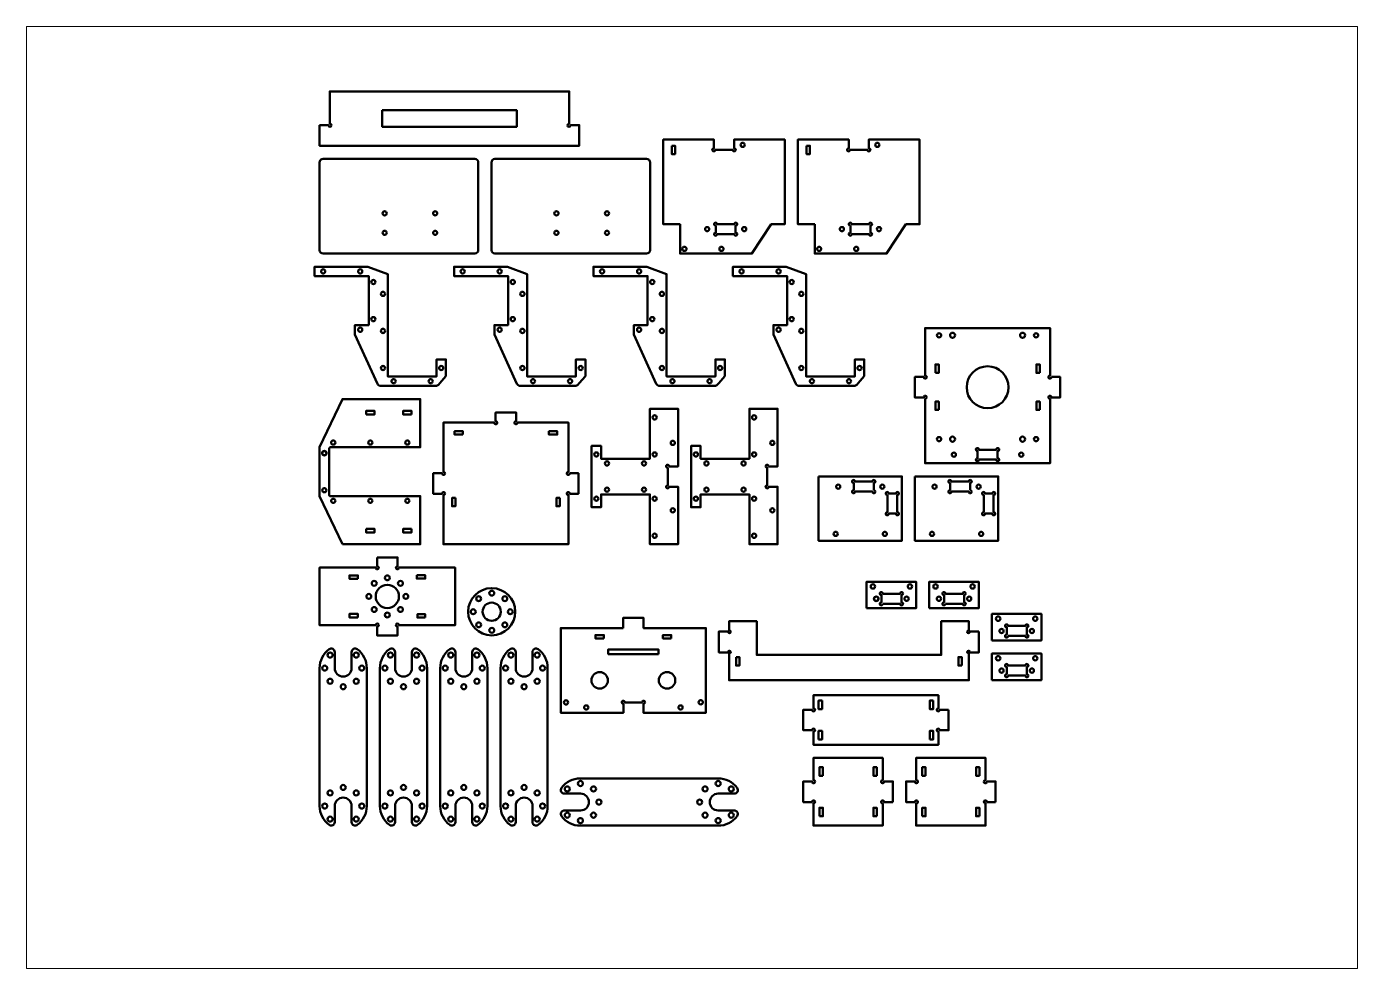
# Paper-space layout '배치1' of a CAD drawing. Header units: millimetres. Extents: x 30 to 267, y 21 to 189.
# The model-space entities are those that its viewports show. They can reach past a viewport. Long polylines and large blocks are cut down to what shows.
import ezdxf

# ---------------------------------------------------------------- set-up
doc = ezdxf.new("R2010")
doc.units = ezdxf.units.MM
for name, color, linetype, lineweight in [('Big', 3, 'Continuous', 50), ('Out', 5, 'Continuous', 50), ('Small', 1, 'Continuous', 50)]:
    doc.layers.add(name, color=color, linetype=linetype, lineweight=lineweight)

msp = doc.modelspace()

# ---------------------------------------------------------------- linework, layer by layer
at = {"layer": 'Big'}
for points in [[(66.1, 453.3), (145.9, 453.3), (145.9, 443.5), (66.1, 443.5)], [(238, 432.3), (240, 432.3), (240, 427.3), (238, 427.3)], [(318, 432.3), (320, 432.3), (320, 427.3), (318, 427.3)], [(394.5, 297.5), (394.5, 302.5), (396.5, 302.5), (396.5, 297.5)], [(456.5, 297.5), (454.5, 297.5), (454.5, 302.5), (456.5, 302.5)], [(396.5, 275.5), (394.5, 275.5), (394.5, 280.5), (396.5, 280.5)], [(456.5, 275.5), (454.5, 275.5), (454.5, 280.5), (456.5, 280.5)], [(56.5, 272.9), (61.5, 272.9), (61.5, 274.9), (56.5, 274.9)], [(83.5, 272.9), (83.5, 274.9), (78.5, 274.9), (78.5, 272.9)], [(114, 260.9), (109, 260.9), (109, 262.9), (114, 262.9)], [(165, 262.9), (170, 262.9), (170, 260.9), (165, 260.9)], [(109.5, 223.35), (109.5, 218.35), (107.5, 218.35), (107.5, 223.35)], [(171.5, 223.35), (171.5, 218.35), (169.5, 218.35), (169.5, 223.35)], [(56.5, 204.9), (61.5, 204.9), (61.5, 202.9), (56.5, 202.9)], [(83.5, 204.9), (83.5, 202.9), (78.5, 202.9), (78.5, 204.9)], [(51.6, 175.33), (46.6, 175.33), (46.6, 177.33), (51.6, 177.33)], [(86.6, 177.5), (91.6, 177.5), (91.6, 175.5), (86.6, 175.5)], [(51.6, 152.47), (46.6, 152.47), (46.6, 154.47), (51.6, 154.47)], [(91.6, 152.3), (87, 152.3), (87, 154.3), (91.6, 154.3)], [(197.7, 140), (192.7, 140), (192.7, 142), (197.7, 142)], [(237.7, 140), (232.7, 140), (232.7, 142), (237.7, 142)], [(230.1, 130.7), (200.3, 130.7), (200.3, 133.5), (230.1, 133.5)], [(276.2, 128.9), (278.2, 128.9), (278.2, 123.9), (276.2, 123.9)], [(410.2, 123.9), (408.2, 123.9), (408.2, 128.9), (410.2, 128.9)], [(327.2, 103.1), (327.2, 98.1), (325.2, 98.1), (325.2, 103.1)], [(393.2, 103.1), (393.2, 98.1), (391.2, 98.1), (391.2, 103.1)], [(325.2, 80.1), (325.2, 85.1), (327.2, 85.1), (327.2, 80.1)], [(391.2, 80.1), (391.2, 85.1), (393.2, 85.1), (393.2, 80.1)], [(327.7, 58.5), (325.7, 58.5), (325.7, 63.5), (327.7, 63.5)], [(359.7, 58.5), (357.7, 58.5), (357.7, 63.5), (359.7, 63.5)], [(388.7, 58.5), (386.7, 58.5), (386.7, 63.5), (388.7, 63.5)], [(420.7, 58.5), (418.7, 58.5), (418.7, 63.5), (420.7, 63.5)], [(325.7, 34.5), (325.7, 39.5), (327.7, 39.5), (327.7, 34.5)], [(359.7, 34.5), (357.7, 34.5), (357.7, 39.5), (359.7, 39.5)], [(386.7, 34.5), (386.7, 39.5), (388.7, 39.5), (388.7, 34.5)], [(420.7, 34.5), (418.7, 34.5), (418.7, 39.5), (420.7, 39.5)]]:
    msp.add_lwpolyline(points, close=True, dxfattribs=at)
for points in [[(264.1, 384.91, -2.853905), (264.89, 385.7), (275.11, 385.7, -2.853905), (275.9, 384.91), (275.9, 380.69, -2.853905), (275.11, 379.9), (264.89, 379.9, -2.853905), (264.1, 380.69)], [(344.1, 384.91, -2.853905), (344.89, 385.7), (355.11, 385.7, -2.853905), (355.9, 384.91), (355.9, 380.69, -2.853905), (355.11, 379.9), (344.89, 379.9, -2.853905), (344.1, 380.69)], [(420.34, 246.05, -2.853905), (419.55, 246.84), (419.55, 251.16, -2.853905), (420.34, 251.95), (430.66, 251.95, -2.853905), (431.45, 251.16), (431.45, 246.84, -2.853905), (430.66, 246.05)], [(357.9, 227.89, -2.853905), (357.11, 227.1), (346.79, 227.1, -2.853905), (346, 227.89), (346, 232.21, -2.853905), (346.79, 233), (357.11, 233, -2.853905), (357.9, 232.21)], [(415.1, 227.89, -2.853905), (414.31, 227.1), (403.99, 227.1, -2.853905), (403.2, 227.89), (403.2, 232.21, -2.853905), (403.99, 233), (414.31, 233, -2.853905), (415.1, 232.21)], [(366, 225.11, -2.853905), (366.79, 225.9), (371.11, 225.9, -2.853905), (371.9, 225.11), (371.9, 214.79, -2.853905), (371.11, 214), (366.79, 214, -2.853905), (366, 214.79)], [(423.2, 225.11, -2.853905), (423.99, 225.9), (428.31, 225.9, -2.853905), (429.1, 225.11), (429.1, 214.79, -2.853905), (428.31, 214), (423.99, 214, -2.853905), (423.2, 214.79)], [(363.24, 160.55, -2.853905), (362.45, 161.34), (362.45, 165.66, -2.853905), (363.24, 166.45), (373.56, 166.45, -2.853905), (374.35, 165.66), (374.35, 161.34, -2.853905), (373.56, 160.55)], [(400.44, 160.55, -2.853905), (399.65, 161.34), (399.65, 165.66, -2.853905), (400.44, 166.45), (410.76, 166.45, -2.853905), (411.55, 165.66), (411.55, 161.34, -2.853905), (410.76, 160.55)], [(437.64, 141.45, -2.853905), (436.85, 142.24), (436.85, 146.56, -2.853905), (437.64, 147.35), (447.96, 147.35, -2.853905), (448.75, 146.56), (448.75, 142.24, -2.853905), (447.96, 141.45)], [(437.64, 117.95, -2.853905), (436.85, 118.74), (436.85, 123.06, -2.853905), (437.64, 123.85), (447.96, 123.85, -2.853905), (448.75, 123.06), (448.75, 118.74, -2.853905), (447.96, 117.95)]]:
    msp.add_lwpolyline(points, format="xyb", close=True, dxfattribs=at)
for centre, radius in [((425.5, 289), 12.4), ((69.1, 164.9), 6.9), ((131.1, 155.8), 5.4), ((195.2, 115.1), 4.9), ((235.2, 115.1), 4.9)]:
    msp.add_circle(centre, radius, dxfattribs=at)
at = {"layer": 'Out'}
for points in [[(28.9, 444.5), (34.11, 444.5, 2.853905), (34.9, 445.29), (34.9, 464.5), (177.1, 464.5), (177.1, 445.29, 2.853905), (177.89, 444.5), (183.1, 444.5), (183.1, 432.3), (28.9, 432.3)], [(242.9, 385.7), (242.9, 368.3), (285.55, 368.3), (297.05, 385.7), (305.1, 385.7), (305.1, 435.9), (274.95, 435.9), (274.95, 430.69, -2.853905), (274.16, 429.9), (263.84, 429.9, -2.853905), (263.05, 430.69), (263.05, 435.9), (232.9, 435.9), (232.9, 385.7)], [(322.9, 385.7), (322.9, 368.3), (365.55, 368.3), (377.05, 385.7), (385.1, 385.7), (385.1, 435.9), (354.95, 435.9), (354.95, 430.69, -2.853905), (354.16, 429.9), (343.84, 429.9, -2.853905), (343.05, 430.69), (343.05, 435.9), (312.9, 435.9), (312.9, 385.7)], [(28.9, 370.4, 0.414214), (31, 368.3), (121, 368.3, 0.414214), (123.1, 370.4), (123.1, 422.4, 0.414214), (121, 424.5), (31, 424.5, 0.414214), (28.9, 422.4)], [(130.9, 370.4, 0.414214), (133, 368.3), (223, 368.3, 0.414214), (225.1, 370.4), (225.1, 422.4, 0.414214), (223, 424.5), (133, 424.5, 0.414214), (130.9, 422.4)], [(103.9, 302.5), (103.9, 302.5), (103.9, 305.5), (98.3, 305.5), (98.3, 302.5), (98.3, 295.4), (69.3, 295.4), (69.3, 356.13), (57.58, 360.5), (28.9, 360.5), (25.9, 360.5), (25.9, 354.9), (28.9, 354.9), (58.04, 354.9), (58.04, 325.9), (49.9, 325.9), (49.9, 320.38), (63.18, 291.03, 0.294578), (65.09, 289.8), (97.89, 289.8, 0.207725), (99.42, 290.47), (100.28, 291.39), (103.9, 295.65)], [(186.7, 302.5), (186.7, 302.5), (186.7, 305.5), (181.1, 305.5), (181.1, 302.5), (181.1, 295.4), (152.1, 295.4), (152.1, 356.13), (140.38, 360.5), (111.7, 360.5), (108.7, 360.5), (108.7, 354.9), (111.7, 354.9), (140.84, 354.9), (140.84, 325.9), (132.7, 325.9), (132.7, 320.38), (145.98, 291.03, 0.294578), (147.89, 289.8), (180.69, 289.8, 0.207725), (182.22, 290.47), (183.08, 291.39), (186.7, 295.65)], [(269.5, 302.5), (269.5, 302.5), (269.5, 305.5), (263.9, 305.5), (263.9, 302.5), (263.9, 295.4), (234.9, 295.4), (234.9, 356.13), (223.18, 360.5), (194.5, 360.5), (191.5, 360.5), (191.5, 354.9), (194.5, 354.9), (223.64, 354.9), (223.64, 325.9), (215.5, 325.9), (215.5, 320.38), (228.78, 291.03, 0.294578), (230.69, 289.8), (263.49, 289.8, 0.207725), (265.02, 290.47), (265.88, 291.39), (269.5, 295.65)], [(352.3, 302.5), (352.3, 302.5), (352.3, 305.5), (346.7, 305.5), (346.7, 302.5), (346.7, 295.4), (317.7, 295.4), (317.7, 356.13), (305.98, 360.5), (277.3, 360.5), (274.3, 360.5), (274.3, 354.9), (277.3, 354.9), (306.44, 354.9), (306.44, 325.9), (298.3, 325.9), (298.3, 320.38), (311.58, 291.03, 0.294578), (313.49, 289.8), (346.29, 289.8, 0.207725), (347.82, 290.47), (348.68, 291.39), (352.3, 295.65)], [(463.39, 295.1, -2.853905), (462.6, 295.89), (462.6, 324.1), (388.4, 324.1), (388.4, 295.89, -2.853905), (387.61, 295.1), (382.4, 295.1), (382.4, 282.9), (387.61, 282.9, -2.853905), (388.4, 282.11), (388.4, 243.9), (462.6, 243.9), (462.6, 282.11, -2.853905), (463.39, 282.9), (468.6, 282.9), (468.6, 295.1)], [(42.44, 195.8), (28.9, 224.28), (28.9, 253.52), (42.44, 282), (88.6, 282), (88.6, 253.4), (35.4, 253.4, 0.414214), (34.5, 252.5), (34.5, 225.3, 0.414214), (35.4, 224.4), (88.6, 224.4), (88.6, 195.8)], [(176.6, 238.79), (176.6, 268), (146.39, 268, -2.853905), (145.6, 268.79), (145.6, 274), (133.4, 274), (133.4, 268.79, -2.853905), (132.61, 268), (102.4, 268), (102.4, 238.79, -2.853905), (101.61, 238), (96.4, 238), (96.4, 225.8), (101.61, 225.8, -2.853905), (102.4, 225.01), (102.4, 195.8), (176.6, 195.8), (176.6, 225.01, -2.853905), (177.39, 225.8), (182.6, 225.8), (182.6, 238), (177.39, 238, -2.853905)], [(236.39, 242), (241.7, 242), (241.7, 276.2), (225, 276.2), (225, 246.6), (196, 246.6), (196, 254.2), (190.4, 254.2), (190.4, 217.8), (196, 217.8), (196, 225.4), (225, 225.4), (225, 195.8), (241.7, 195.8), (241.7, 230), (236.39, 230, -2.853905), (235.6, 230.79), (235.6, 241.21, -2.853905)], [(295.49, 242), (300.8, 242), (300.8, 276.2), (284.1, 276.2), (284.1, 246.6), (255.1, 246.6), (255.1, 254.2), (249.5, 254.2), (249.5, 217.8), (255.1, 217.8), (255.1, 225.4), (284.1, 225.4), (284.1, 195.8), (300.8, 195.8), (300.8, 230), (295.49, 230, -2.853905), (294.7, 230.79), (294.7, 241.21, -2.853905)], [(63, 188), (63, 182.79, -2.853905), (62.21, 182), (28.9, 182), (28.9, 147.8), (62.21, 147.8, -2.853905), (63, 147.01), (63, 141.8), (75.2, 141.8), (75.2, 147.01, -2.853905), (75.99, 147.8), (109.3, 147.8), (109.3, 182), (75.99, 182, -2.853905), (75.2, 182.79), (75.2, 188)], [(209.1, 146.1), (172.1, 146.1), (172.1, 95.9), (209.25, 95.9), (209.25, 101.21, -2.853905), (210.04, 102), (220.36, 102, -2.853905), (221.15, 101.21), (221.15, 95.9), (258.3, 95.9), (258.3, 146.1), (221.3, 146.1), (221.3, 152.1), (209.1, 152.1)], [(420.4, 144.1), (414.97, 144.1, -3.665123), (414.4, 144.67), (414.4, 150.2), (398, 150.2), (398, 130.2), (288.4, 130.2), (288.4, 150.2), (272, 150.2), (272, 144.67, -3.665123), (271.43, 144.1), (266, 144.1), (266, 131.7), (271.43, 131.7, -3.665123), (272, 131.13), (272, 115.2), (414.4, 115.2), (414.4, 131.13, -3.665123), (414.97, 131.7), (420.4, 131.7)], [(28.9, 40.55, 0.237175), (34.55, 29.31, 0.616586), (37.9, 31), (37.9, 40.55, -1), (47.9, 40.55), (47.9, 31, 0.616586), (51.25, 29.31, 0.237175), (56.9, 40.55), (56.9, 122.35, 0.237175), (51.25, 133.59, 0.616586), (47.9, 131.9), (47.9, 122.35, -1), (37.9, 122.35), (37.9, 131.9, 0.616586), (34.55, 133.59, 0.237175), (28.9, 122.35)], [(64.7, 40.55, 0.237175), (70.35, 29.31, 0.616586), (73.7, 31), (73.7, 40.55, -1), (83.7, 40.55), (83.7, 31, 0.616586), (87.05, 29.31, 0.237175), (92.7, 40.55), (92.7, 122.35, 0.237175), (87.05, 133.59, 0.616586), (83.7, 131.9), (83.7, 122.35, -1), (73.7, 122.35), (73.7, 131.9, 0.616586), (70.35, 133.59, 0.237175), (64.7, 122.35)], [(100.5, 40.55, 0.237175), (106.15, 29.31, 0.616586), (109.5, 31), (109.5, 40.55, -1), (119.5, 40.55), (119.5, 31, 0.616586), (122.85, 29.31, 0.237175), (128.5, 40.55), (128.5, 122.35, 0.237175), (122.85, 133.59, 0.616586), (119.5, 131.9), (119.5, 122.35, -1), (109.5, 122.35), (109.5, 131.9, 0.616586), (106.15, 133.59, 0.237175), (100.5, 122.35)], [(136.3, 40.55, 0.237175), (141.95, 29.31, 0.616586), (145.3, 31), (145.3, 40.55, -1), (155.3, 40.55), (155.3, 31, 0.616586), (158.65, 29.31, 0.237175), (164.3, 40.55), (164.3, 122.35, 0.237175), (158.65, 133.59, 0.616586), (155.3, 131.9), (155.3, 122.35, -1), (145.3, 122.35), (145.3, 131.9, 0.616586), (141.95, 133.59, 0.237175), (136.3, 122.35)], [(402.3, 97.7), (397.09, 97.7, -2.853905), (396.3, 98.49), (396.3, 106.3), (322.1, 106.3), (322.1, 98.49, -2.853905), (321.31, 97.7), (316.1, 97.7), (316.1, 85.5), (321.31, 85.5, -2.853905), (322.1, 84.71), (322.1, 76.9), (396.3, 76.9), (396.3, 84.71, -2.853905), (397.09, 85.5), (402.3, 85.5)], [(369.3, 42.9), (364.09, 42.9, 2.853905), (363.3, 42.11), (363.3, 28.9), (322.1, 28.9), (322.1, 42.11, 2.853905), (321.31, 42.9), (316.1, 42.9), (316.1, 55.1), (321.31, 55.1, 2.853905), (322.1, 55.89), (322.1, 69.1), (363.3, 69.1), (363.3, 55.89, 2.853905), (364.09, 55.1), (369.3, 55.1)], [(430.3, 42.9), (425.09, 42.9, 2.853905), (424.3, 42.11), (424.3, 28.9), (383.1, 28.9), (383.1, 42.11, 2.853905), (382.31, 42.9), (377.1, 42.9), (377.1, 55.1), (382.31, 55.1, 2.853905), (383.1, 55.89), (383.1, 69.1), (424.3, 69.1), (424.3, 55.89, 2.853905), (425.09, 55.1), (430.3, 55.1)], [(183.75, 56.9, 0.237175), (172.51, 51.25, 0.616586), (174.2, 47.9), (183.75, 47.9, -1), (183.75, 37.9), (174.2, 37.9, 0.616586), (172.51, 34.55, 0.237175), (183.75, 28.9), (265.55, 28.9, 0.237175), (276.79, 34.55, 0.616586), (275.1, 37.9), (265.55, 37.9, -1), (265.55, 47.9), (275.1, 47.9, 0.616586), (276.79, 51.25, 0.237175), (265.55, 56.9)]]:
    msp.add_lwpolyline(points, format="xyb", close=True, dxfattribs=at)
for points in [[(325.2, 236.1), (325.2, 197.9), (374.6, 197.9), (374.6, 236.1)], [(382.4, 236.1), (382.4, 197.9), (431.8, 197.9), (431.8, 236.1)], [(353.7, 157.9), (383.1, 157.9), (383.1, 173.6), (353.7, 173.6)], [(390.9, 157.9), (420.3, 157.9), (420.3, 173.6), (390.9, 173.6)], [(428.1, 138.8), (457.5, 138.8), (457.5, 154.5), (428.1, 154.5)], [(428.1, 115.3), (457.5, 115.3), (457.5, 131), (428.1, 131)]]:
    msp.add_lwpolyline(points, close=True, dxfattribs=at)
msp.add_circle((131.1, 155.8), 14, dxfattribs=at)
at = {"layer": 'Small'}
for centre, radius in [((280.05, 432.8), 1.25), ((360.05, 432.8), 1.25), ((67.5, 392.2), 1.25), ((97.5, 392.2), 1.25), ((169.5, 392.2), 1.25), ((199.5, 392.2), 1.25), ((67.5, 380.6), 1.25), ((97.5, 380.6), 1.25), ((169.5, 380.6), 1.25), ((199.5, 380.6), 1.25), ((259, 382.8), 1.25), ((281, 382.8), 1.25), ((339, 382.8), 1.25), ((361, 382.8), 1.25), ((245.5, 371.1), 1.25), ((267.5, 371.1), 1.25), ((325.5, 371.1), 1.25), ((347.5, 371.1), 1.25), ((31, 357.7), 1.25), ((53, 357.7), 1.25), ((113.8, 357.7), 1.25), ((135.8, 357.7), 1.25), ((196.6, 357.7), 1.25), ((218.6, 357.7), 1.25), ((279.4, 357.7), 1.25), ((301.4, 357.7), 1.25), ((60.8, 351.4), 1.25), ((143.6, 351.4), 1.25), ((226.4, 351.4), 1.25), ((309.2, 351.4), 1.25), ((66.5, 344.4), 1.25), ((149.3, 344.4), 1.25), ((232.1, 344.4), 1.25), ((314.9, 344.4), 1.25), ((53, 323.1), 1.25), ((60.8, 329.4), 1.25), ((135.8, 323.1), 1.25), ((143.6, 329.4), 1.25), ((218.6, 323.1), 1.25), ((226.4, 329.4), 1.25), ((301.4, 323.1), 1.25), ((309.2, 329.4), 1.25), ((66.5, 322.4), 1.25), ((149.3, 322.4), 1.25), ((232.1, 322.4), 1.25), ((314.9, 322.4), 1.25), ((396.7, 319.8), 1.25), ((404.7, 319.8), 1.5), ((446.3, 319.8), 1.5), ((454.3, 319.8), 1.25), ((66.5, 300.4), 1.25), ((101.1, 300.4), 1.25), ((149.3, 300.4), 1.25), ((183.9, 300.4), 1.25), ((183.9, 300.4), 1.25), ((232.1, 300.4), 1.25), ((266.7, 300.4), 1.25), ((314.9, 300.4), 1.25), ((349.5, 300.4), 1.25), ((72.8, 292.6), 1.25), ((72.8, 292.6), 1.25), ((94.8, 292.6), 1.25), ((94.8, 292.6), 1.25), ((155.6, 292.6), 1.25), ((155.6, 292.6), 1.25), ((177.6, 292.6), 1.25), ((177.6, 292.6), 1.25), ((238.4, 292.6), 1.25), ((238.4, 292.6), 1.25), ((260.4, 292.6), 1.25), ((260.4, 292.6), 1.25), ((321.2, 292.6), 1.25), ((321.2, 292.6), 1.25), ((343.2, 292.6), 1.25), ((343.2, 292.6), 1.25), ((227.8, 271.1), 1.25), ((286.9, 271.1), 1.25), ((37, 256.2), 1.25), ((59, 256.2), 1.25), ((81, 256.2), 1.25), ((238.6, 256), 1.25), ((297.7, 256), 1.25), ((396.7, 258.2), 1.25), ((404.7, 258.2), 1.5), ((446.3, 258.2), 1.5), ((454.3, 258.2), 1.25), ((31.7, 249.9), 1.35), ((31.7, 249.9), 1.25), ((193.2, 249.1), 1.25), ((199.5, 243.8), 1.25), ((221.5, 243.8), 1.25), ((227.8, 249.1), 1.25), ((252.3, 249.1), 1.25), ((258.6, 243.8), 1.25), ((280.6, 243.8), 1.25), ((286.9, 249.1), 1.25), ((405.5, 249), 1.25), ((445.5, 249), 1.25), ((31.7, 227.9), 1.25), ((199.5, 228.2), 1.25), ((221.5, 228.2), 1.25), ((258.6, 228.2), 1.25), ((280.6, 228.2), 1.25), ((336.8, 230), 1.25), ((363, 230), 1.25), ((394, 230), 1.25), ((420.2, 230), 1.25), ((37, 221.6), 1.25), ((59, 221.6), 1.25), ((81, 221.6), 1.25), ((193.2, 222.9), 1.25), ((227.8, 222.9), 1.25), ((252.3, 222.9), 1.25), ((286.9, 222.9), 1.25), ((238.6, 216), 1.25), ((297.7, 216), 1.25), ((227.8, 200.9), 1.25), ((286.9, 200.9), 1.25), ((335.3, 202), 1.25), ((364.5, 202), 1.25), ((392.5, 202), 1.25), ((421.7, 202), 1.25), ((61.32, 172.68), 1.45), ((69.1, 175.9), 1.45), ((76.88, 172.68), 1.45), ((58.1, 164.9), 1.45), ((80.1, 164.9), 1.45), ((131.1, 166.8), 1.45), ((357.4, 170.8), 1.3), ((379.4, 170.8), 1.3), ((394.6, 170.8), 1.3), ((416.6, 170.8), 1.3), ((61.32, 157.12), 1.45), ((76.88, 157.12), 1.45), ((123.32, 163.58), 1.45), ((138.88, 163.58), 1.45), ((359.4, 163.5), 1.35), ((359.4, 163.5), 1.25), ((377.4, 163.5), 1.25), ((396.6, 163.5), 1.25), ((414.6, 163.5), 1.25), ((69.1, 153.9), 1.45), ((120.1, 155.8), 1.45), ((142.1, 155.8), 1.45), ((431.8, 151.7), 1.3), ((453.8, 151.7), 1.3), ((123.32, 148.02), 1.45), ((131.1, 144.8), 1.45), ((138.88, 148.02), 1.45), ((433.8, 144.4), 1.25), ((451.8, 144.4), 1.25), ((35.12, 130.13), 1.5), ((50.68, 130.13), 1.5), ((70.92, 130.13), 1.5), ((86.48, 130.13), 1.5), ((106.72, 130.13), 1.5), ((122.28, 130.13), 1.5), ((142.52, 130.13), 1.5), ((158.08, 130.13), 1.5), ((431.8, 128.2), 1.3), ((453.8, 128.2), 1.3), ((31.9, 122.35), 1.5), ((53.9, 122.35), 1.5), ((67.7, 122.35), 1.5), ((89.7, 122.35), 1.5), ((103.5, 122.35), 1.5), ((125.5, 122.35), 1.5), ((139.3, 122.35), 1.5), ((161.3, 122.35), 1.5), ((433.8, 120.9), 1.25), ((451.8, 120.9), 1.25), ((35.12, 114.57), 1.5), ((42.9, 111.35), 1.5), ((50.68, 114.57), 1.5), ((70.92, 114.57), 1.5), ((78.7, 111.35), 1.5), ((86.48, 114.57), 1.5), ((106.72, 114.57), 1.5), ((114.5, 111.35), 1.5), ((122.28, 114.57), 1.5), ((142.52, 114.57), 1.5), ((150.3, 111.35), 1.5), ((158.08, 114.57), 1.5), ((175.2, 102), 1.25), ((255.2, 102.1), 1.25), ((187.2, 99), 1.25), ((243.2, 99), 1.25), ((183.75, 53.9), 1.5), ((265.55, 53.9), 1.5), ((35.12, 48.33), 1.5), ((42.9, 51.55), 1.5), ((50.68, 48.33), 1.5), ((70.92, 48.33), 1.5), ((78.7, 51.55), 1.5), ((86.48, 48.33), 1.5), ((106.72, 48.33), 1.5), ((114.5, 51.55), 1.5), ((122.28, 48.33), 1.5), ((142.52, 48.33), 1.5), ((150.3, 51.55), 1.5), ((158.08, 48.33), 1.5), ((175.97, 50.68), 1.5), ((191.53, 50.68), 1.5), ((257.77, 50.68), 1.5), ((273.33, 50.68), 1.5), ((31.9, 40.55), 1.5), ((53.9, 40.55), 1.5), ((67.7, 40.55), 1.5), ((89.7, 40.55), 1.5), ((103.5, 40.55), 1.5), ((125.5, 40.55), 1.5), ((139.3, 40.55), 1.5), ((161.3, 40.55), 1.5), ((194.75, 42.9), 1.5), ((254.55, 42.9), 1.5), ((35.12, 32.77), 1.5), ((50.68, 32.77), 1.5), ((70.92, 32.77), 1.5), ((86.48, 32.77), 1.5), ((106.72, 32.77), 1.5), ((122.28, 32.77), 1.5), ((142.52, 32.77), 1.5), ((158.08, 32.77), 1.5), ((175.97, 35.12), 1.5), ((183.75, 31.9), 1.5), ((191.53, 35.12), 1.5), ((257.77, 35.12), 1.5), ((265.55, 31.9), 1.5), ((273.33, 35.12), 1.5)]:
    msp.add_circle(centre, radius, dxfattribs=at)

psp = doc.layouts.new('배치1')

# ---------------------------------------------------------------- viewports
at = {"layer": '0'}
psp.add_viewport(center=(148.5, 105), size=(237.6, 168), view_center_point=(250, 223.58), view_height=558.6993, dxfattribs=at)

doc.saveas('drawing.dxf')
